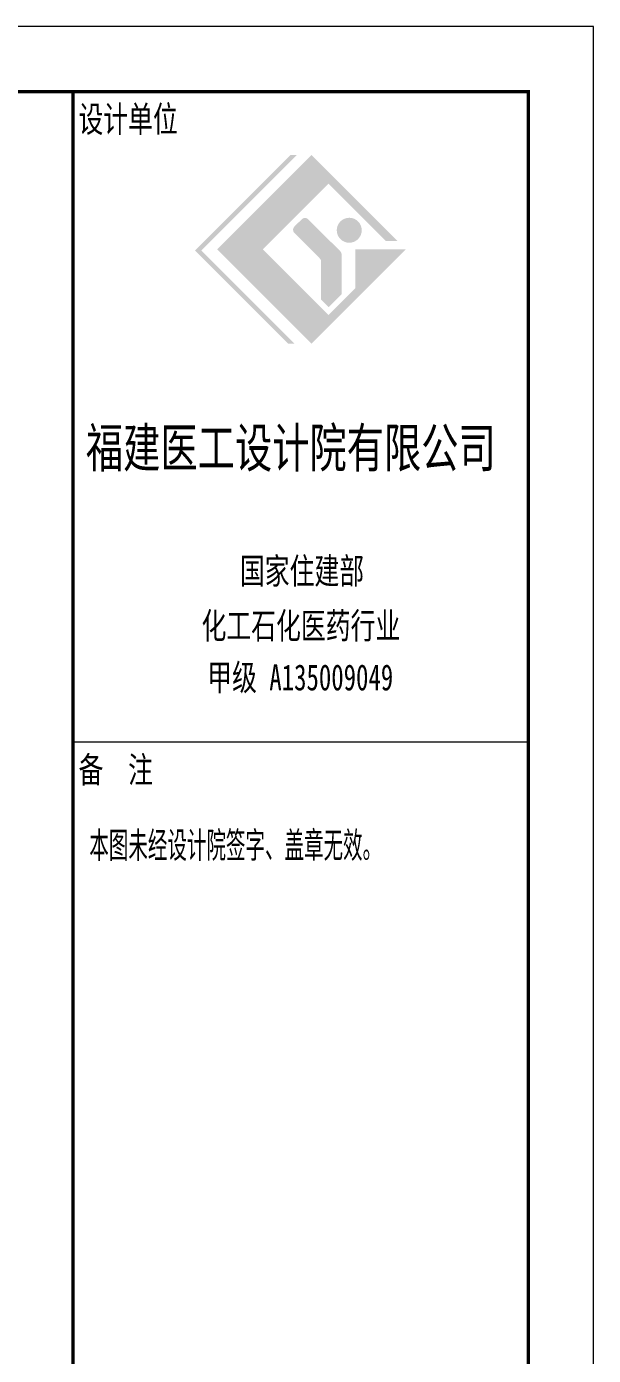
# Model space of a CAD drawing. Extents: x -21254 to 860439, y -324318 to 454338.
# Drawn here: x 258254 to 266969, y 182512 to 202946 of the extents above; entities that cross this region are included whole.
import ezdxf

# ---------------------------------------------------------------- set-up
doc = ezdxf.new("R2010")
doc.units = 0
doc.header["$LTSCALE"] = 1000
doc.header["$MEASUREMENT"] = 0
doc.layers.add('FRAME', color=3, linetype='CONTINUOUS', lineweight=5)
doc.layers.add('S_HOLESHADE', color=7, linetype='CONTINUOUS')
doc.styles.add('FRAME', font='simhei.ttf', dxfattribs={"width": 0.7})

# ---------------------------------------------------------------- blocks, each defined once
blk = doc.blocks.new('BW-1067390', base_point=(-180810, -1732, 0))
at = {"layer": 'FRAME'}
h = blk.add_hatch(color=256, dxfattribs=at)
h.paths.add_polyline_path([(-101792, 54243), (-100783, 55252), (-99902, 54370), (-99722, 54370), (-101044, 55693), (-102495, 54243), (-101044, 52793), (-99594, 54243), (-100370, 54243), (-100370, 53647), (-100783, 53234)], flags=0)
edge = h.paths.add_edge_path(flags=0)
edge.add_arc((-100966, 54055), 69.1, 0, 45, ccw=False)
edge.add_line((-100897, 54055), (-100897, 53471))
edge.add_line((-100897, 53471), (-100780, 53355))
edge.add_line((-100780, 53355), (-100582, 53553))
edge.add_line((-100582, 53553), (-100582, 54164))
edge.add_arc((-100651, 54164), 69.1, 360, 405)
edge.add_line((-100602, 54213), (-101095, 54706))
edge.add_arc((-101144, 54657), 69.1, 45, 135)
edge.add_line((-101193, 54706), (-101308, 54592))
edge.add_arc((-101259, 54543), 69.1, 135, 225)
edge.add_line((-101308, 54494), (-100917, 54104))
edge = h.paths.add_edge_path(flags=0)
edge.add_arc((-100464, 54536), 192, 360, 540)
edge.add_arc((-100464, 54536), 192, 180, 360)
h.paths.add_polyline_path([(-101404, 52793), (-101306, 52793), (-102737, 54224), (-101269, 55693), (-101366, 55693), (-102835, 54224)], flags=0)
for p, q in [((-96710, 57668), (-180810, 57668)), ((-96710, -1732), (-96710, 57668)), ((-97710, 56668), (-178310, 56668)), ((-104710, 56668), (-104710, -732)), ((-97710, -732), (-97710, 56668)), ((-104710, 46668), (-97710, 46668))]:
    blk.add_line(p, q, dxfattribs=at)
at = {"layer": 'FRAME', "const_width": 50}
for points in [[(-178310, 56668), (-104710, 56668), (-104710, -732), (-178310, -732)], [(-104710, -732), (-97710, -732), (-97710, 56668), (-104710, 56668)]]:
    blk.add_lwpolyline(points, close=True, dxfattribs=at)
at = {"layer": 'FRAME', "style": 'FRAME'}
for s, height, width, p in [('设计单位', 400, 0.7, (-104627, 56046)), ('福建医工设计院有限公司', 600, 0.7, (-104513, 50891)), ('国家住建部', 400, 0.7, (-102145, 49097)), ('化工石化医药行业', 400, 0.7, (-102735, 48255)), ('甲级 A135009049', 400, 0.7, (-102647, 47461)), ('备  注', 400, 0.7, (-104626, 46041)), ('本图未经设计院签字、盖章无效。', 400, 0.55, (-104460, 44883))]:
    blk.add_text(s, height=height, dxfattribs=dict(at, width=width)).set_placement(p)

msp = doc.modelspace()

# ---------------------------------------------------------------- block references
at = {"layer": 'S_HOLESHADE'}
msp.add_blockref('BW-1067390', (182869.049, 143545.718, 0), dxfattribs=at)

doc.saveas('drawing.dxf')
